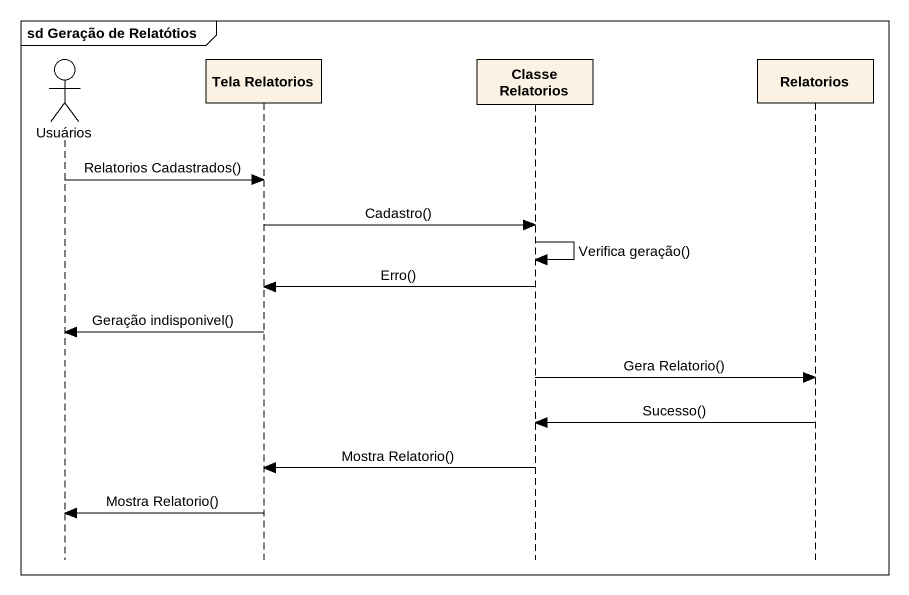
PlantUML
@startuml
mainframe sd Geração de Relatótios
hide footbox
actor Usuários
participant "Tela Relatorios" as Tela_Relatorios
participant "Classe Relatorios" as Classe_Relatorios
participant Relatorios

Usuários -> Tela_Relatorios : Relatorios Cadastrados()
Tela_Relatorios -> Classe_Relatorios : Cadastro()
Classe_Relatorios -> Classe_Relatorios : Verifica geração()
Classe_Relatorios -> Tela_Relatorios : Erro()
Tela_Relatorios -> Usuários : Geração indisponivel()
Classe_Relatorios -> Relatorios : Gera Relatorio()
Relatorios -> Classe_Relatorios : Sucesso()
Classe_Relatorios -> Tela_Relatorios : Mostra Relatorio()
Tela_Relatorios -> Usuários : Mostra Relatorio()
@enduml
